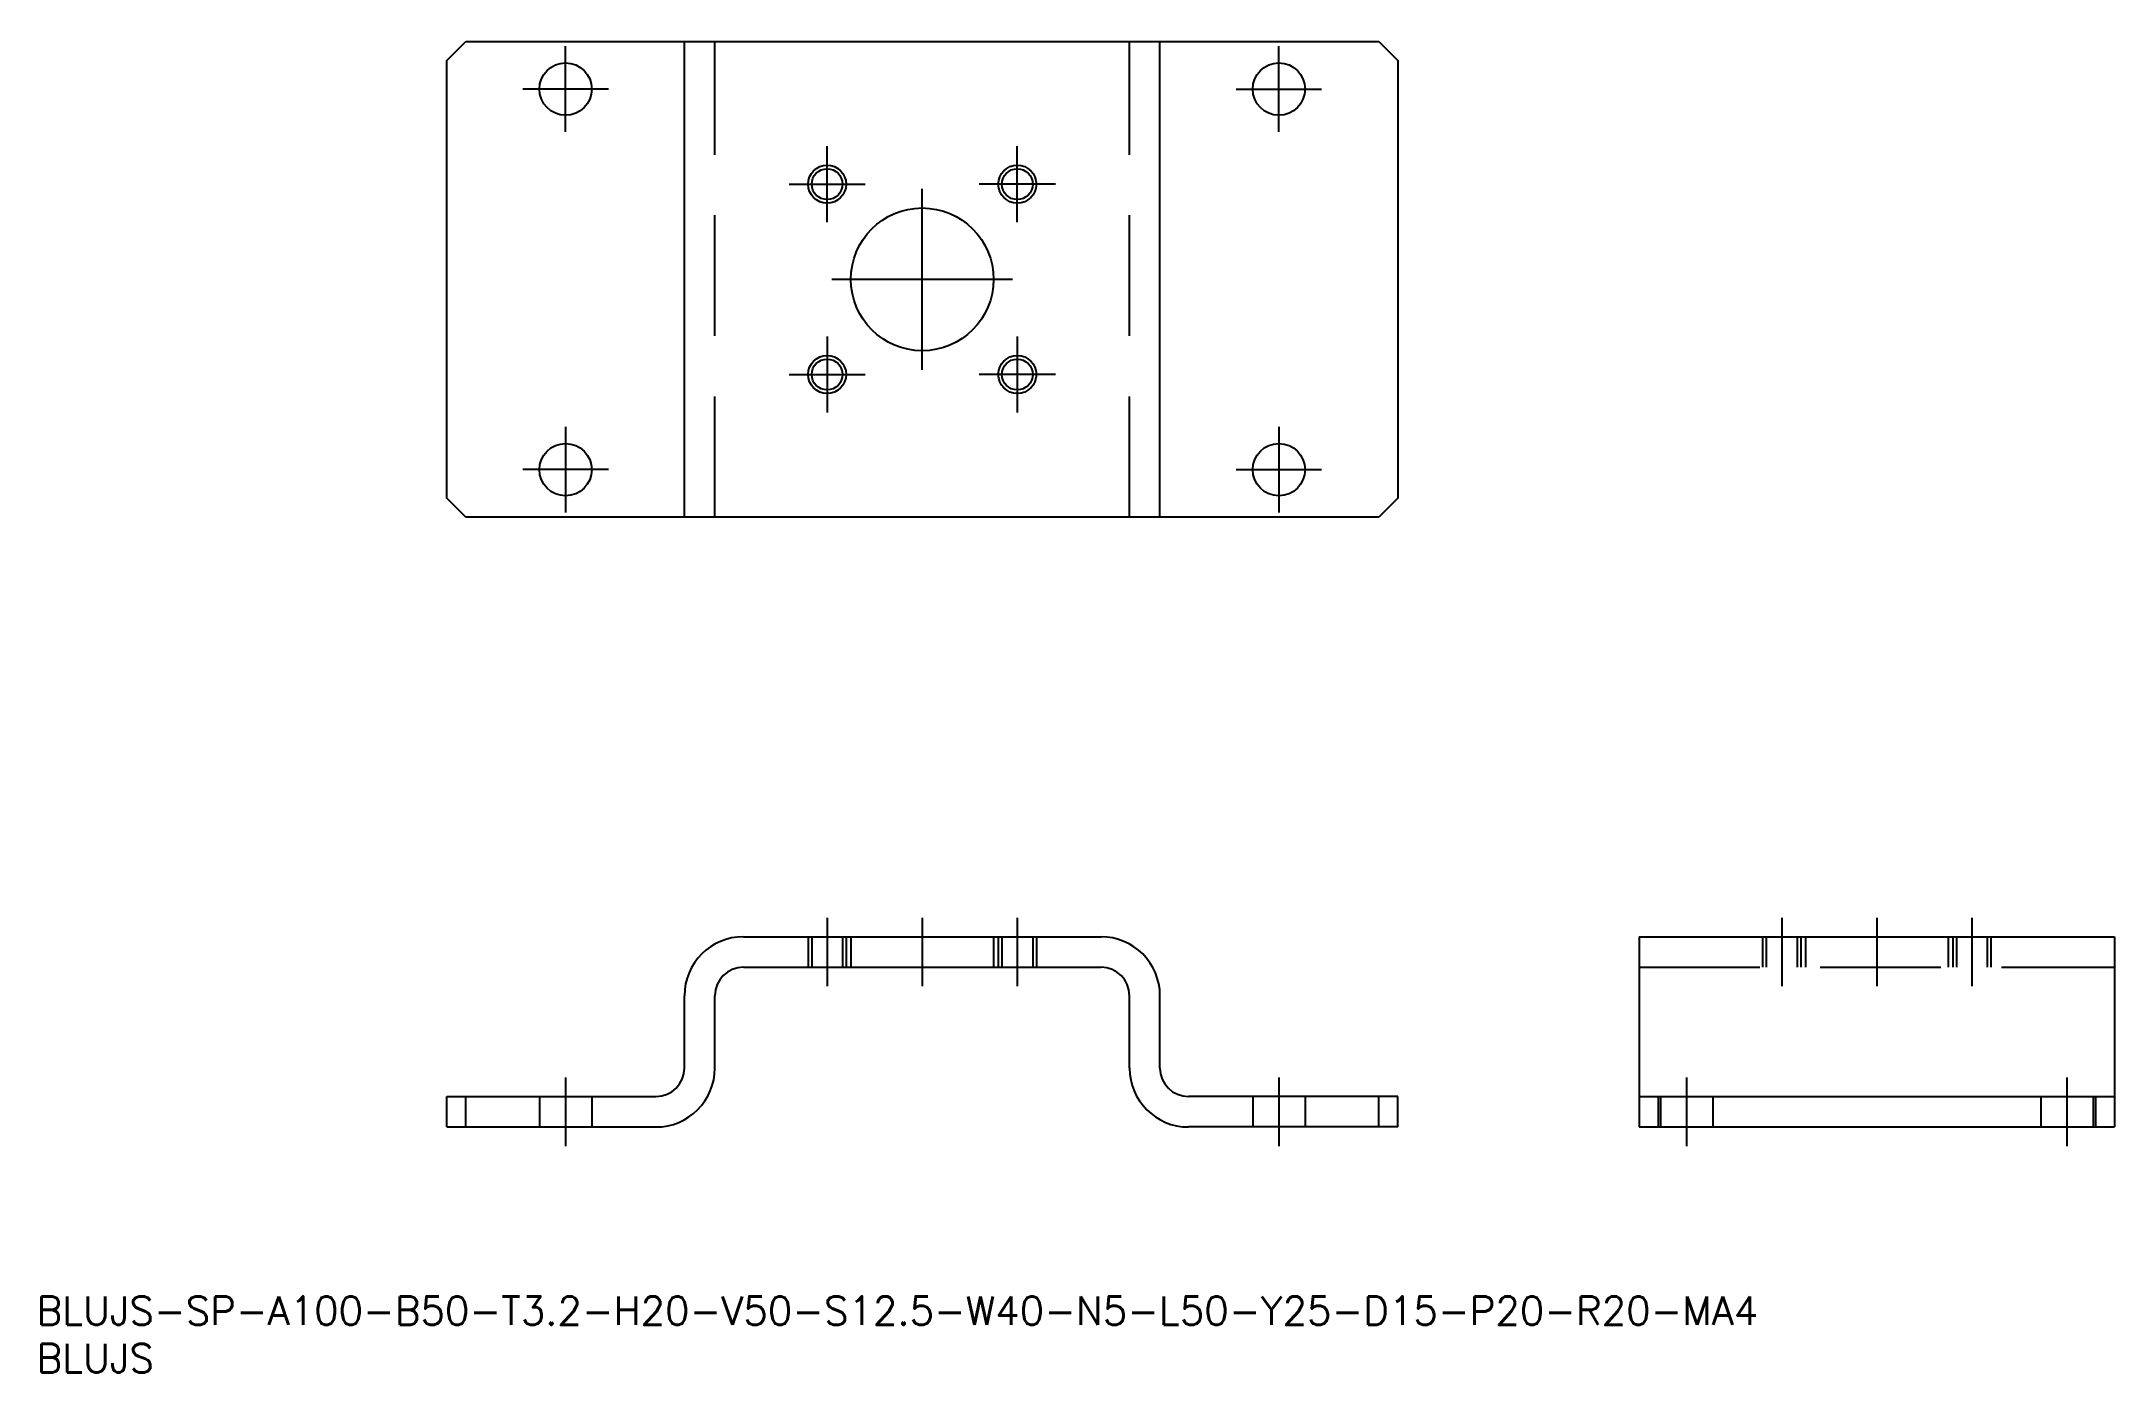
# Model space of a CAD drawing. Extents: x 1 to 218, y 0 to 140.
import ezdxf

# ---------------------------------------------------------------- set-up
doc = ezdxf.new("R2010")
doc.units = 0
doc.linetypes.add('CENTER', pattern=[50.8, 31.75, -6.35, 6.35, -6.35])
doc.linetypes.add('DASHED', pattern=[19.05, 12.7, -6.35])
doc.layers.get('0').update_dxf_attribs({"linetype": 'CONTINUOUS'})
doc.layers.add('CENTER', color=1, linetype='CENTER')
doc.styles.get("Standard").update_dxf_attribs({"font": 'txt.shx', "height": 3, "bigfont": 'bigfont.shx'})

# ---------------------------------------------------------------- blocks, each defined once
blk = doc.blocks.new('*U1')
at = {"color": 7, "linetype": 'CONTINUOUS'}
blk.add_text('BLUJS-SP-A100-B50-T3.2-H20-V50-S12.5-W40-N5-L50-Y25-D15-P20-R20-MA4', height=3, dxfattribs=at).set_placement((0, 5))
blk = doc.blocks.new('*U2')
at = {"color": 7, "linetype": 'CONTINUOUS'}
blk.add_text('BLUJS', height=3, dxfattribs=at).set_placement((0, 0))

msp = doc.modelspace()

# ---------------------------------------------------------------- linework, layer by layer
at = {"color": 7, "linetype": 'CONTINUOUS'}
for p, q in [((43.122655, 137.893943), (45.122655, 139.893943)), ((45.122655, 139.893943), (141.122655, 139.893943)), ((68.122655, 89.893943), (68.122655, 139.893943)), ((118.122655, 89.893943), (118.122655, 139.893943)), ((141.122655, 139.893943), (143.122655, 137.893943)), ((43.122655, 91.893943), (43.122655, 137.893943)), ((143.122655, 137.893943), (143.122655, 91.893943)), ((45.122655, 89.893943), (43.122655, 91.893943)), ((143.122655, 91.893943), (141.122655, 89.893943)), ((141.122655, 89.893943), (45.122655, 89.893943)), ((74.322655, 45.805068), (111.922655, 45.805068)), ((168.490939, 45.805068), (218.490939, 45.805068)), ((168.490939, 45.805068), (168.490939, 25.805068)), ((218.490939, 45.805068), (218.490939, 25.805068)), ((74.322655, 42.605068), (111.922655, 42.605068)), ((68.122655, 32.005068), (68.122655, 39.605068)), ((71.322655, 32.005068), (71.322655, 39.605068)), ((114.922655, 32.005068), (114.922655, 39.605068)), ((118.122655, 32.005068), (118.122655, 39.605068)), ((43.122655, 29.005068), (65.122655, 29.005068)), ((43.122655, 25.805068), (43.122655, 29.005068)), ((45.122655, 25.805068), (45.122655, 29.005068)), ((143.122655, 29.005068), (121.122655, 29.005068)), ((141.122655, 25.805068), (141.122655, 29.005068)), ((143.122655, 25.805068), (143.122655, 29.005068)), ((168.490939, 29.005068), (218.490939, 29.005068)), ((170.490939, 29.005068), (170.490939, 25.805068)), ((216.490939, 29.005068), (216.490939, 25.805068)), ((43.122655, 25.805068), (65.122655, 25.805068)), ((143.122655, 25.805068), (121.122655, 25.805068)), ((168.490939, 25.805068), (218.490939, 25.805068))]:
    msp.add_line(p, q, dxfattribs=at)
at = {"color": 3, "linetype": 'DASHED'}
for p, q in [((71.322655, 89.893943), (71.322655, 139.893943)), ((114.922655, 89.893943), (114.922655, 139.893943)), ((81.122655, 45.805068), (81.122655, 42.605068)), ((81.501655, 45.805068), (81.501655, 42.605068)), ((84.743655, 45.805068), (84.743655, 42.605068)), ((85.122655, 45.805068), (85.122655, 42.605068)), ((85.622655, 45.805068), (85.622655, 42.605068)), ((100.622655, 45.805068), (100.622655, 42.605068)), ((101.122655, 45.805068), (101.122655, 42.605068)), ((101.501655, 45.805068), (101.501655, 42.605068)), ((104.743655, 45.805068), (104.743655, 42.605068)), ((105.122655, 45.805068), (105.122655, 42.605068)), ((181.490939, 45.805068), (181.490939, 42.605068)), ((181.869939, 45.805068), (181.869939, 42.605068)), ((185.111939, 45.805068), (185.111939, 42.605068)), ((185.490939, 45.805068), (185.490939, 42.605068)), ((185.990939, 45.805068), (185.990939, 42.605068)), ((200.990939, 45.805068), (200.990939, 42.605068)), ((201.490939, 45.805068), (201.490939, 42.605068)), ((201.869939, 45.805068), (201.869939, 42.605068)), ((205.111939, 45.805068), (205.111939, 42.605068)), ((205.490939, 45.805068), (205.490939, 42.605068)), ((168.490939, 42.605068), (218.490939, 42.605068)), ((52.872655, 29.005068), (52.872655, 25.805068)), ((58.372655, 29.005068), (58.372655, 25.805068)), ((127.872655, 29.005068), (127.872655, 25.805068)), ((133.372655, 29.005068), (133.372655, 25.805068)), ((170.740939, 29.005068), (170.740939, 25.805068)), ((176.240939, 29.005068), (176.240939, 25.805068)), ((210.740939, 29.005068), (210.740939, 25.805068)), ((216.240939, 29.005068), (216.240939, 25.805068))]:
    msp.add_line(p, q, dxfattribs=at)
at = {"color": 7, "linetype": 'CONTINUOUS'}
for centre, radius in [((55.622655, 134.893943), 2.75), ((130.622655, 134.893943), 2.75), ((83.122655, 124.893943), 1.621), ((103.122655, 124.893943), 1.621), ((93.122655, 114.893943), 7.5), ((83.122655, 104.893943), 1.621), ((103.122655, 104.893943), 1.621), ((55.622655, 94.893943), 2.75), ((130.622655, 94.893943), 2.75)]:
    msp.add_circle(centre, radius, dxfattribs=at)
at = {"color": 3, "linetype": 'CONTINUOUS'}
for centre in [(83.122655, 124.893943), (103.122655, 124.893943), (83.122655, 104.893943), (103.122655, 104.893943)]:
    msp.add_circle(centre, 2, dxfattribs=at)
at = {"color": 7, "linetype": 'CONTINUOUS'}
for centre, radius, start, end in [((74.322655, 39.605068), 6.2, 90, 180), ((111.922655, 39.605068), 6.2, 0, 90), ((74.322655, 39.605068), 3, 90, 180), ((111.922655, 39.605068), 3, 0, 90), ((65.122655, 32.005068), 3, 270, 0), ((65.122655, 32.005068), 6.2, 270, 0), ((121.122655, 32.005068), 6.2, 180, 270), ((121.122655, 32.005068), 3, 180, 270)]:
    msp.add_arc(centre, radius, start, end, dxfattribs=at)
at = {"layer": 'CENTER', "color": 1, "linetype": 'CENTER'}
for p, q in [((55.622655, 130.393943), (55.622655, 139.393943)), ((130.622655, 130.393943), (130.622655, 139.393943)), ((60.122655, 134.893943), (51.122655, 134.893943)), ((126.122655, 134.893943), (135.122655, 134.893943)), ((83.122655, 120.893943), (83.122655, 128.893943)), ((103.122655, 120.893943), (103.122655, 128.893943)), ((79.122655, 124.893943), (87.122655, 124.893943)), ((93.122655, 105.393943), (93.122655, 124.393943)), ((107.122655, 124.893943), (99.122655, 124.893943)), ((102.622655, 114.893943), (83.622655, 114.893943)), ((83.122655, 108.893943), (83.122655, 100.893943)), ((103.122655, 108.893943), (103.122655, 100.893943)), ((79.122655, 104.893943), (87.122655, 104.893943)), ((107.122655, 104.893943), (99.122655, 104.893943)), ((55.622655, 99.393943), (55.622655, 90.393943)), ((130.622655, 99.393943), (130.622655, 90.393943)), ((60.122655, 94.893943), (51.122655, 94.893943)), ((126.122655, 94.893943), (135.122655, 94.893943)), ((83.122655, 47.805068), (83.122655, 40.605068)), ((93.122655, 47.805068), (93.122655, 40.605068)), ((103.122655, 47.805068), (103.122655, 40.605068)), ((183.490939, 47.805068), (183.490939, 40.605068)), ((193.490939, 47.805068), (193.490939, 40.605068)), ((203.490939, 47.805068), (203.490939, 40.605068)), ((55.622655, 31.005068), (55.622655, 23.805068)), ((130.622655, 31.005068), (130.622655, 23.805068)), ((173.490939, 31.005068), (173.490939, 23.805068)), ((213.490939, 31.005068), (213.490939, 23.805068))]:
    msp.add_line(p, q, dxfattribs=at)

# ---------------------------------------------------------------- block references
at = {"color": 7, "linetype": 'CONTINUOUS'}
for name in ['*U1', '*U2']:
    msp.add_blockref(name, (0, 0), dxfattribs=at)

doc.saveas('drawing.dxf')
